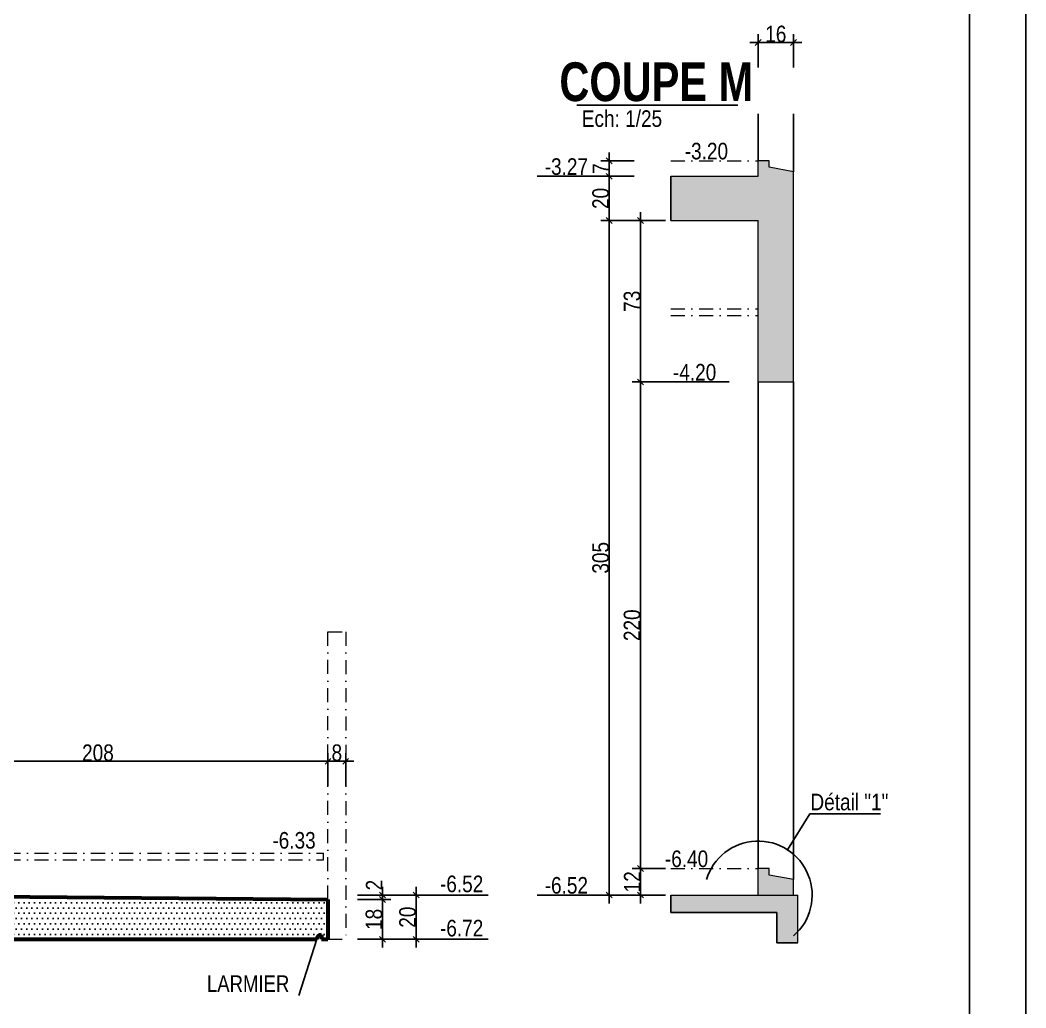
# Model space of a CAD drawing. Header units: millimetres. Extents: x 2049 to 26244, y -43633 to -34245.
# Drawn here: x 8562 to 9471, y -41979 to -41086 of the extents above; entities that cross this region are included whole.
import ezdxf
from ezdxf.enums import TextEntityAlignment as Align

# ---------------------------------------------------------------- set-up
doc = ezdxf.new("R2010")
doc.units = ezdxf.units.MM
doc.linetypes.add('TIRETPTX2', pattern=[50.8, 25.4, -12.7, 0, -12.7])
for name, color, linetype in [('01-Cad  2', 1, 'Continuous'), ('01_cote_gen', 4, 'Continuous'), ('01_linteaux', 2, 'Continuous'), ('01_poch_BN', 9, 'Continuous'), ('01_texte', 230, 'Continuous'), ('AA_COTES', 2, 'Continuous')]:
    doc.layers.add(name, color=color, linetype=linetype)
doc.layers.add('01_murs_coup', color=5, linetype='Continuous', lineweight=60)
doc.layers.add('01_tram_axes', color=2, linetype='TIRETPTX2', lineweight=9)
doc.styles.add('ARIAL NA', font='ARIALN.TTF')
doc.styles.add('impact', font='impact.ttf')
doc.styles.add('MATTE_TXT', font='arial.ttf')
doc.styles.add('STYLE2', font='ARIALN.TTF')
doc.dimstyles.new('JB25', dxfattribs={"dimscale": 0.1, "dimtxt": 150, "dimasz": 15, "dimexe": 0.1, "dimexo": 0.1, "dimgap": 0.09, "dimtad": 1, "dimdec": 1, "dimlfac": 0.5, "dimdsep": 46, "dimtxsty": 'STYLE2', "dimblk1": 'BOND_G', "dimblk2": 'BOND_D', "dimsah": 1, "dimcen": 1.5, "dimdle": 0.01, "dimse1": 1, "dimse2": 1, "dimclrd": 4, "dimclre": 2, "dimclrt": 6, "dimazin": 2, "dimtfac": 2.333333, "dimtdec": 1, "dimtix": 1, "dimtmove": 2, "dimatfit": 3, "dimldrblk": 'BOND_G', "dimfxl": 1, "dimtolj": 1, "dimtzin": 0, "dimarcsym": 0})

# ---------------------------------------------------------------- blocks, each defined once
blk = doc.blocks.new('BOND_G')
at = {"layer": 'AA_COTES', "color": 0}
for p, q in [((0, -5), (0, 15)), ((5, 0), (-5, 0)), ((1.77, 1.77), (-1.77, -1.77))]:
    blk.add_line(p, q, dxfattribs=at)
blk = doc.blocks.new('BOND_D')
at = {"layer": 'AA_COTES', "color": 0}
for p, q in [((5, 0), (-5, 0)), ((-1.77, -1.77), (1.77, 1.77)), ((0, 5), (0, -15))]:
    blk.add_line(p, q, dxfattribs=at)
blk = doc.blocks.new('*D7982')
at = {"layer": '01_cote_gen', "color": 4, "lineweight": -2, "ltscale": 0.1, "transparency": 16777216}
blk.add_line((8889.47, -41882.3), (8889.47, -41915.3), dxfattribs=at)
at = {"layer": 'Defpoints', "color": 0, "ltscale": 0.1, "transparency": 16777216}
for p in [(8874.4, -41880.8), (8818.37, -41916.8), (8889.47, -41916.8)]:
    blk.add_point(p, dxfattribs=at)
at = {"layer": '01_cote_gen', "color": 4, "lineweight": -2, "ltscale": 0.1, "transparency": 16777216, "xscale": 1.5, "yscale": 1.5, "zscale": 1.5}
for name, p, rotation in [('BOND_G', (8889.47, -41880.8), 90), ('BOND_D', (8889.47, -41916.8), 270)]:
    blk.add_blockref(name, p, dxfattribs=dict(at, rotation=rotation))
at = {"layer": '01_cote_gen', "color": 6, "ltscale": 0.1, "transparency": 16777216, "insert": (8881.8, -41898.8), "char_height": 15, "attachment_point": 5, "rotation": 90, "style": 'STYLE2'}
blk.add_mtext('\\A1;18', dxfattribs=at)
blk = doc.blocks.new('*D7977')
at = {"layer": '01_cote_gen', "color": 4, "lineweight": -2, "ltscale": 0.1, "transparency": 16777216}
blk.add_line((8889.47, -41878.3), (8889.47, -41879.3), dxfattribs=at)
at = {"layer": 'Defpoints', "color": 0, "ltscale": 0.1, "transparency": 16777216}
for p in [(8897.71, -41876.8), (8889.47, -41880.8), (8896.97, -41880.8)]:
    blk.add_point(p, dxfattribs=at)
at = {"layer": '01_cote_gen', "color": 4, "lineweight": -2, "ltscale": 0.1, "transparency": 16777216, "xscale": 1.5, "yscale": 1.5, "zscale": 1.5}
for name, p, rotation in [('BOND_G', (8889.47, -41876.8), 90), ('BOND_D', (8889.47, -41880.8), 270)]:
    blk.add_blockref(name, p, dxfattribs=dict(at, rotation=rotation))
at = {"layer": '01_cote_gen', "color": 6, "ltscale": 0.1, "transparency": 16777216, "insert": (8881.93, -41867.81), "char_height": 15, "attachment_point": 5, "rotation": 90, "style": 'STYLE2'}
blk.add_mtext('\\A1;2', dxfattribs=at)
blk = doc.blocks.new('*D7983')
at = {"layer": '01_cote_gen', "color": 4, "lineweight": -2, "ltscale": 0.1, "transparency": 16777216}
blk.add_line((8425.68, -41755.86), (8838.68, -41755.86), dxfattribs=at)
at = {"layer": 'Defpoints', "color": 0, "ltscale": 0.1, "transparency": 16777216}
for p in [(8840.18, -41755.86), (8424.18, -41778.36), (8840.18, -41789.91)]:
    blk.add_point(p, dxfattribs=at)
at = {"layer": '01_cote_gen', "color": 4, "lineweight": -2, "ltscale": 0.1, "transparency": 16777216, "xscale": 1.5, "yscale": 1.5, "zscale": 1.5, "rotation": 180}
blk.add_blockref('BOND_G', (8424.18, -41755.86), dxfattribs=at)
at = {"layer": '01_cote_gen', "color": 4, "lineweight": -2, "ltscale": 0.1, "transparency": 16777216, "xscale": 1.5, "yscale": 1.5, "zscale": 1.5}
blk.add_blockref('BOND_D', (8840.18, -41755.86), dxfattribs=at)
at = {"layer": '01_cote_gen', "color": 6, "ltscale": 0.1, "transparency": 16777216, "insert": (8632.18, -41748.19), "char_height": 15, "attachment_point": 5, "style": 'STYLE2'}
blk.add_mtext('\\A1;208', dxfattribs=at)
blk = doc.blocks.new('*D7984')
at = {"layer": '01_cote_gen', "color": 4, "lineweight": -2, "ltscale": 0.1, "transparency": 16777216}
blk.add_line((8841.68, -41755.86), (8854.68, -41755.86), dxfattribs=at)
at = {"layer": 'Defpoints', "color": 0, "ltscale": 0.1, "transparency": 16777216}
for p in [(8856.18, -41755.86), (8840.18, -41763.36), (8856.18, -41763.36)]:
    blk.add_point(p, dxfattribs=at)
at = {"layer": '01_cote_gen', "color": 4, "lineweight": -2, "ltscale": 0.1, "transparency": 16777216, "xscale": 1.5, "yscale": 1.5, "zscale": 1.5, "rotation": 180}
blk.add_blockref('BOND_G', (8840.18, -41755.86), dxfattribs=at)
at = {"layer": '01_cote_gen', "color": 4, "lineweight": -2, "ltscale": 0.1, "transparency": 16777216, "xscale": 1.5, "yscale": 1.5, "zscale": 1.5}
blk.add_blockref('BOND_D', (8856.18, -41755.86), dxfattribs=at)
at = {"layer": '01_cote_gen', "color": 6, "ltscale": 0.1, "transparency": 16777216, "insert": (8848.18, -41748.19), "char_height": 15, "attachment_point": 5, "style": 'STYLE2'}
blk.add_mtext('\\A1;8', dxfattribs=at)
blk = doc.blocks.new('*D7978')
at = {"layer": '01_cote_gen', "color": 4, "lineweight": -2, "ltscale": 200, "transparency": 16777216}
blk.add_line((8919.83, -41878.3), (8919.83, -41915.3), dxfattribs=at)
at = {"layer": 'Defpoints', "color": 0, "ltscale": 200, "transparency": 16777216}
for p in [(8896.97, -41876.8), (8896.97, -41916.8), (8919.83, -41916.8)]:
    blk.add_point(p, dxfattribs=at)
at = {"layer": '01_cote_gen', "color": 4, "lineweight": -2, "ltscale": 200, "transparency": 16777216, "xscale": 1.5, "yscale": 1.5, "zscale": 1.5}
for name, p, rotation in [('BOND_G', (8919.83, -41876.8), 90), ('BOND_D', (8919.83, -41916.8), 270)]:
    blk.add_blockref(name, p, dxfattribs=dict(at, rotation=rotation))
at = {"layer": '01_cote_gen', "color": 6, "ltscale": 200, "transparency": 16777216, "insert": (8912.17, -41896.8), "char_height": 15, "attachment_point": 5, "rotation": 90, "style": 'STYLE2'}
blk.add_mtext('\\A1;20', dxfattribs=at)
blk = doc.blocks.new('*D7989')
at = {"layer": '01_cote_gen', "color": 4, "lineweight": -2, "ltscale": 200, "transparency": 16777216}
blk.add_line((9094.45, -41875.3), (9094.45, -41268.3), dxfattribs=at)
at = {"layer": 'Defpoints', "color": 0, "ltscale": 200, "transparency": 16777216}
for p in [(9094.45, -41266.8), (9150.16, -41266.8), (9116.95, -41876.8)]:
    blk.add_point(p, dxfattribs=at)
at = {"layer": '01_cote_gen', "color": 4, "lineweight": -2, "ltscale": 200, "transparency": 16777216, "xscale": 1.5, "yscale": 1.5, "zscale": 1.5}
for name, p, rotation in [('BOND_D', (9094.45, -41266.8), 90), ('BOND_G', (9094.45, -41876.8), 270)]:
    blk.add_blockref(name, p, dxfattribs=dict(at, rotation=rotation))
at = {"layer": '01_cote_gen', "color": 6, "ltscale": 200, "transparency": 16777216, "insert": (9086.78, -41571.8), "char_height": 15, "attachment_point": 5, "rotation": 90, "style": 'STYLE2'}
blk.add_mtext('\\A1;305', dxfattribs=at)
blk = doc.blocks.new('*D7985')
at = {"layer": '01_cote_gen', "color": 4, "lineweight": -2, "ltscale": 200, "transparency": 16777216}
blk.add_line((9094.45, -41265.3), (9094.45, -41228.3), dxfattribs=at)
at = {"layer": 'Defpoints', "color": 0, "ltscale": 200, "transparency": 16777216}
for p in [(9094.45, -41226.8), (9109.3, -41226.8), (9109.3, -41266.8)]:
    blk.add_point(p, dxfattribs=at)
at = {"layer": '01_cote_gen', "color": 4, "lineweight": -2, "ltscale": 200, "transparency": 16777216, "xscale": 1.5, "yscale": 1.5, "zscale": 1.5}
for name, p, rotation in [('BOND_D', (9094.45, -41226.8), 90), ('BOND_G', (9094.45, -41266.8), 270)]:
    blk.add_blockref(name, p, dxfattribs=dict(at, rotation=rotation))
at = {"layer": '01_cote_gen', "color": 6, "ltscale": 200, "transparency": 16777216, "insert": (9086.78, -41246.8), "char_height": 15, "attachment_point": 5, "rotation": 90, "style": 'STYLE2'}
blk.add_mtext('\\A1;20', dxfattribs=at)
blk = doc.blocks.new('*D7986')
at = {"layer": '01_cote_gen', "color": 4, "lineweight": -2, "ltscale": 200, "transparency": 16777216}
blk.add_line((9122.83, -41875.3), (9122.83, -41854.3), dxfattribs=at)
at = {"layer": 'Defpoints', "color": 0, "ltscale": 200, "transparency": 16777216}
for p in [(9112.49, -41852.8), (9122.83, -41852.8), (9112.49, -41876.8)]:
    blk.add_point(p, dxfattribs=at)
at = {"layer": '01_cote_gen', "color": 4, "lineweight": -2, "ltscale": 200, "transparency": 16777216, "xscale": 1.5, "yscale": 1.5, "zscale": 1.5}
for name, p, rotation in [('BOND_D', (9122.83, -41852.8), 90), ('BOND_G', (9122.83, -41876.8), 270)]:
    blk.add_blockref(name, p, dxfattribs=dict(at, rotation=rotation))
at = {"layer": '01_cote_gen', "color": 6, "ltscale": 200, "transparency": 16777216, "insert": (9115.29, -41864.8), "char_height": 15, "attachment_point": 5, "rotation": 90, "style": 'STYLE2'}
blk.add_mtext('\\A1;12', dxfattribs=at)
blk = doc.blocks.new('*D7987')
at = {"layer": '01_cote_gen', "color": 4, "lineweight": -2, "ltscale": 200, "transparency": 16777216}
blk.add_line((9094.45, -41225.3), (9094.45, -41214.3), dxfattribs=at)
at = {"layer": 'Defpoints', "color": 0, "ltscale": 200, "transparency": 16777216}
for p in [(9093.47, -41212.8), (9094.45, -41212.8), (9093.47, -41226.8)]:
    blk.add_point(p, dxfattribs=at)
at = {"layer": '01_cote_gen', "color": 4, "lineweight": -2, "ltscale": 200, "transparency": 16777216, "xscale": 1.5, "yscale": 1.5, "zscale": 1.5}
for name, p, rotation in [('BOND_D', (9094.45, -41212.8), 90), ('BOND_G', (9094.45, -41226.8), 270)]:
    blk.add_blockref(name, p, dxfattribs=dict(at, rotation=rotation))
at = {"layer": '01_cote_gen', "color": 6, "ltscale": 200, "transparency": 16777216, "insert": (9086.94, -41219.8), "char_height": 15, "attachment_point": 5, "rotation": 90, "style": 'STYLE2'}
blk.add_mtext('\\A1;7', dxfattribs=at)
blk = doc.blocks.new('*D7991')
at = {"layer": '01_cote_gen', "color": 4, "lineweight": -2, "ltscale": 200, "transparency": 16777216}
blk.add_line((9122.83, -41851.3), (9122.83, -41414.3), dxfattribs=at)
at = {"layer": 'Defpoints', "color": 0, "ltscale": 200, "transparency": 16777216}
for p in [(9122.83, -41412.8), (9229.11, -41412.8), (9119.86, -41852.8)]:
    blk.add_point(p, dxfattribs=at)
at = {"layer": '01_cote_gen', "color": 4, "lineweight": -2, "ltscale": 200, "transparency": 16777216, "xscale": 1.5, "yscale": 1.5, "zscale": 1.5}
for name, p, rotation in [('BOND_D', (9122.83, -41412.8), 90), ('BOND_G', (9122.83, -41852.8), 270)]:
    blk.add_blockref(name, p, dxfattribs=dict(at, rotation=rotation))
at = {"layer": '01_cote_gen', "color": 6, "ltscale": 200, "transparency": 16777216, "insert": (9115.17, -41632.8), "char_height": 15, "attachment_point": 5, "rotation": 90, "style": 'STYLE2'}
blk.add_mtext('\\A1;220', dxfattribs=at)
blk = doc.blocks.new('*D7988')
at = {"layer": '01_cote_gen', "color": 4, "lineweight": -2, "ltscale": 200, "transparency": 16777216}
blk.add_line((9122.83, -41411.3), (9122.83, -41268.3), dxfattribs=at)
at = {"layer": 'Defpoints', "color": 0, "ltscale": 200, "transparency": 16777216}
for p in [(9122.83, -41266.8), (9203.5, -41266.8), (9223.45, -41412.8)]:
    blk.add_point(p, dxfattribs=at)
at = {"layer": '01_cote_gen', "color": 4, "lineweight": -2, "ltscale": 200, "transparency": 16777216, "xscale": 1.5, "yscale": 1.5, "zscale": 1.5}
for name, p, rotation in [('BOND_D', (9122.83, -41266.8), 90), ('BOND_G', (9122.83, -41412.8), 270)]:
    blk.add_blockref(name, p, dxfattribs=dict(at, rotation=rotation))
at = {"layer": '01_cote_gen', "color": 6, "ltscale": 200, "transparency": 16777216, "insert": (9115.17, -41339.8), "char_height": 15, "attachment_point": 5, "rotation": 90, "style": 'STYLE2'}
blk.add_mtext('\\A1;73', dxfattribs=at)
blk = doc.blocks.new('*D7990')
at = {"layer": '01_cote_gen', "color": 4, "lineweight": -2, "ltscale": 200, "transparency": 16777216}
blk.add_line((9230.61, -41105.86), (9259.61, -41105.86), dxfattribs=at)
at = {"layer": 'Defpoints', "color": 0, "ltscale": 200, "transparency": 16777216}
for p in [(9261.11, -41105.86), (9229.11, -41170.39), (9261.11, -41170.39)]:
    blk.add_point(p, dxfattribs=at)
at = {"layer": '01_cote_gen', "color": 4, "lineweight": -2, "ltscale": 200, "transparency": 16777216, "xscale": 1.5, "yscale": 1.5, "zscale": 1.5, "rotation": 180}
blk.add_blockref('BOND_G', (9229.11, -41105.86), dxfattribs=at)
at = {"layer": '01_cote_gen', "color": 4, "lineweight": -2, "ltscale": 200, "transparency": 16777216, "xscale": 1.5, "yscale": 1.5, "zscale": 1.5}
blk.add_blockref('BOND_D', (9261.11, -41105.86), dxfattribs=at)
at = {"layer": '01_cote_gen', "color": 6, "ltscale": 200, "transparency": 16777216, "insert": (9245.11, -41098.19), "char_height": 15, "attachment_point": 5, "style": 'STYLE2'}
blk.add_mtext('\\A1;16', dxfattribs=at)

msp = doc.modelspace()

# ---------------------------------------------------------------- hatches: boundary and pattern name
at = {"layer": '01_linteaux', "ltscale": 10}
h = msp.add_hatch(dxfattribs=at)
h.set_pattern_fill('DOTS', color=256, scale=3)
h.set_pattern_definition([(0, (-9448.8027, -16028.144), (2.38125, 4.7625), [0, -4.7625])])
edge = h.paths.add_edge_path()
edge.add_line((8840.18, -41880.8), (8420.18, -41876.98))
edge.add_line((8420.18, -41876.98), (8420.18, -41916.8))
edge.add_line((8420.18, -41916.8), (8814.18, -41916.8))
edge.add_arc((8818.18, -41916.8), 4, 90, 180, ccw=False)
edge.add_line((8818.18, -41912.8), (8818.18, -41916.8))
edge.add_line((8818.18, -41916.8), (8840.18, -41916.8))
edge.add_line((8840.18, -41916.8), (8840.18, -41880.8))
at = {"layer": '01_poch_BN', "ltscale": 200}
h = msp.add_hatch(color=256, dxfattribs=at)
h.dxf.hatch_style = 1
h.paths.add_polyline_path([(9261.11, -41222.8), (9239.11, -41218.66), (9239.11, -41212.8), (9229.11, -41212.8), (9229.11, -41226.8), (9150.16, -41226.8), (9150.16, -41266.8), (9229.11, -41266.8), (9229.11, -41412.8), (9261.11, -41412.8)])
h.paths.add_polyline_path([(9261.11, -41862.8), (9239.11, -41858.66), (9239.11, -41852.8), (9229.11, -41852.8), (9229.11, -41876.8), (9261.11, -41876.8)])
h.paths.add_polyline_path([(9265.11, -41876.8), (9150.16, -41876.8), (9150.16, -41892.47), (9245.99, -41892.47), (9245.99, -41919.9), (9265.11, -41919.9)])

# ---------------------------------------------------------------- linework, layer by layer
at = {"layer": '01-Cad  2'}
for p, q in [((9471.22, -42148.32), (9471.22, -39433.32)), ((9420.22, -42148.32), (9420.22, -39483.32))]:
    msp.add_line(p, q, dxfattribs=at)
at = {"layer": '01_linteaux', "ltscale": 0.1}
for p, q in [((9229.11, -41212.8), (9229.11, -41170.39)), ((9261.11, -41222.8), (9261.11, -41170.39)), ((9229.11, -41852.8), (9229.11, -41412.8)), ((9261.11, -41862.8), (9261.11, -41412.8))]:
    msp.add_line(p, q, dxfattribs=at)
at = {"layer": '01_murs_coup', "linetype": 'Continuous', "lineweight": 5}
for p, q in [((9229.11, -41226.8), (9229.11, -41212.8)), ((9261.11, -41412.8), (9261.11, -41222.8)), ((9150.16, -41226.8), (9229.11, -41226.8)), ((9150.16, -41266.8), (9229.11, -41266.8)), ((9229.11, -41412.8), (9229.11, -41266.8)), ((9229.11, -41412.8), (9261.11, -41412.8)), ((9229.11, -41876.8), (9229.11, -41852.8)), ((9261.11, -41876.8), (9261.11, -41862.8)), ((9150.16, -41876.8), (9265.11, -41876.8)), ((9265.11, -41919.9), (9265.11, -41876.8))]:
    msp.add_line(p, q, dxfattribs=at)
at = {"layer": '01_murs_coup'}
for p, q in [((8392.18, -41876.67), (8840.18, -41880.8)), ((8840.18, -41880.8), (8840.18, -41916.8)), ((8834.18, -41912.8), (8834.18, -41916.8)), ((8420.18, -41916.8), (8830.18, -41916.8)), ((8834.18, -41916.8), (8840.18, -41916.8))]:
    msp.add_line(p, q, dxfattribs=at)
at = {"layer": '01_murs_coup', "linetype": 'Continuous', "lineweight": 5}
for points in [[(9261.11, -41222.8), (9239.11, -41218.66), (9239.11, -41212.8), (9229.11, -41212.8)], [(9261.11, -41862.8), (9239.11, -41858.66), (9239.11, -41852.8), (9229.11, -41852.8)]]:
    msp.add_lwpolyline(points, dxfattribs=at)
at = {"layer": '01_murs_coup'}
msp.add_arc((8834.18, -41916.8), 4, 90, 180, dxfattribs=at)
at = {"layer": '01_poch_BN', "ltscale": 200}
for p, q in [((9150.16, -41226.8), (9150.16, -41266.8)), ((9150.16, -41892.47), (9150.16, -41876.8)), ((9150.16, -41892.47), (9245.99, -41892.47)), ((9245.99, -41892.47), (9245.99, -41919.9)), ((9245.99, -41919.9), (9265.11, -41919.9))]:
    msp.add_line(p, q, dxfattribs=at)
at = {"layer": '01_texte'}
for p, q in [((9065.22, -41162.37), (9210.82, -41162.37)), ((9029.36, -41226.8), (9086.95, -41226.8)), ((9145.33, -41412.8), (9202.92, -41412.8)), ((9255.58, -41835.76), (9275.91, -41803.38)), ((9275.91, -41803.38), (9339.77, -41803.38)), ((8984.99, -41876.8), (8927.71, -41876.8)), ((9029.36, -41876.8), (9086.95, -41876.8)), ((8830.18, -41916.8), (8813.83, -41967.74)), ((8984.99, -41916.8), (8927.71, -41916.8))]:
    msp.add_line(p, q, dxfattribs=at)
msp.add_arc((9229.11, -41876.8), 48.84, 310.93326, 163.43647, dxfattribs=at)
at = {"layer": '01_tram_axes', "ltscale": 0.5}
for p, q in [((9150.16, -41212.8), (9229.11, -41212.8)), ((9150.16, -41346.8), (9229.11, -41346.8)), ((9150.16, -41352.8), (9229.11, -41352.8)), ((8840.18, -41638.8), (8856.18, -41638.8)), ((8840.18, -41880.8), (8840.18, -41638.8)), ((8856.18, -41638.8), (8856.18, -41916.8)), ((8396.36, -41838.8), (8836.18, -41838.8)), ((8836.18, -41844.8), (8836.18, -41838.8)), ((8396.36, -41844.8), (8836.18, -41844.8)), ((9150.16, -41852.8), (9229.11, -41852.8)), ((8840.18, -41916.8), (8856.18, -41916.8))]:
    msp.add_line(p, q, dxfattribs=at)

# ---------------------------------------------------------------- texts
at = {"layer": '01_texte', "style": 'impact'}
msp.add_text('COUPE M', height=35, dxfattribs=at).set_placement((9137.04, -41141.27), align=Align.MIDDLE)
at = {"layer": '01_texte'}
for s, style, p in [('Ech: 1/25', 'STYLE2', (9069.7, -41182.15)), ('-3.20', 'ARIAL NA', (9162.75, -41211.5)), ('-3.27', 'ARIAL NA', (9036.13, -41225.5)), ('-4.20', 'ARIAL NA', (9152.1, -41411.5)), ('Détail "1"', 'ARIAL NA', (9276.42, -41800.14)), ('-6.33', 'ARIAL NA', (8789.89, -41834.8)), ('-6.40', 'ARIAL NA', (9144.8, -41851.5)), ('-6.52', 'ARIAL NA', (8941.45, -41874.19)), ('-6.52', 'ARIAL NA', (9036.13, -41875.5)), ('-6.72', 'ARIAL NA', (8941.45, -41914.19))]:
    msp.add_text(s, height=15, dxfattribs=dict(at, style=style)).set_placement(p)
at = {"layer": '01_texte', "style": 'MATTE_TXT', "width": 0.8}
msp.add_text('LARMIER', height=15, dxfattribs=at).set_placement((8767.97, -41968.9), align=Align.BOTTOM_CENTER)

# ---------------------------------------------------------------- dimensions: what is measured, and where the dimension line sits
at = {"layer": '01_cote_gen', "ltscale": 200}
dim = msp.add_linear_dim(base=(9261.11, -41105.86), p1=(9229.11, -41170.39), p2=(9261.11, -41170.39), dimstyle='JB25', dxfattribs=at)
dim.commit()
dim.dimension.update_dxf_attribs({"geometry": '*D7990', "text_midpoint": (9245.11, -41098.19)})
for base, p1, p2, picture, middle in [((9094.45, -41212.8), (9093.47, -41226.8), (9093.47, -41212.8), '*D7987', (9086.94, -41219.8)), ((9094.45, -41226.8), (9109.3, -41266.8), (9109.3, -41226.8), '*D7985', (9086.78, -41246.8)), ((9094.45, -41266.8), (9116.95, -41876.8), (9150.16, -41266.8), '*D7989', (9086.78, -41571.8)), ((9122.83, -41266.8), (9223.45, -41412.8), (9203.5, -41266.8), '*D7988', (9115.17, -41339.8)), ((9122.83, -41412.8), (9119.86, -41852.8), (9229.11, -41412.8), '*D7991', (9115.17, -41632.8)), ((9122.83, -41852.8), (9112.49, -41876.8), (9112.49, -41852.8), '*D7986', (9115.29, -41864.8)), ((8919.83, -41916.8), (8896.97, -41876.8), (8896.97, -41916.8), '*D7978', (8912.17, -41896.8))]:
    dim = msp.add_linear_dim(base=base, p1=p1, p2=p2, angle=90, dimstyle='JB25', dxfattribs=at)
    dim.commit()
    dim.dimension.update_dxf_attribs({"geometry": picture, "text_midpoint": middle})
at = {"layer": '01_cote_gen', "ltscale": 0.1}
for base, p1, p2, picture, middle in [((8840.18, -41755.86), (8424.18, -41778.36), (8840.18, -41789.91), '*D7983', (8632.18, -41748.19)), ((8856.18, -41755.86), (8840.18, -41763.36), (8856.18, -41763.36), '*D7984', (8848.18, -41748.19))]:
    dim = msp.add_linear_dim(base=base, p1=p1, p2=p2, dimstyle='JB25', dxfattribs=at)
    dim.commit()
    dim.dimension.update_dxf_attribs({"geometry": picture, "text_midpoint": middle})
dim = msp.add_linear_dim(base=(8889.47, -41880.8), p1=(8897.71, -41876.8), p2=(8896.97, -41880.8), angle=90, dimstyle='JB25', dxfattribs=at)
dim.commit()
dim.dimension.update_dxf_attribs({"geometry": '*D7977', "text_midpoint": (8881.93, -41867.81), "dimtype": 160})
dim = msp.add_linear_dim(base=(8889.47, -41916.8), p1=(8874.4, -41880.8), p2=(8818.37, -41916.8), angle=90, dimstyle='JB25', dxfattribs=at)
dim.commit()
dim.dimension.update_dxf_attribs({"geometry": '*D7982', "text_midpoint": (8881.8, -41898.8)})

doc.saveas('drawing.dxf')
